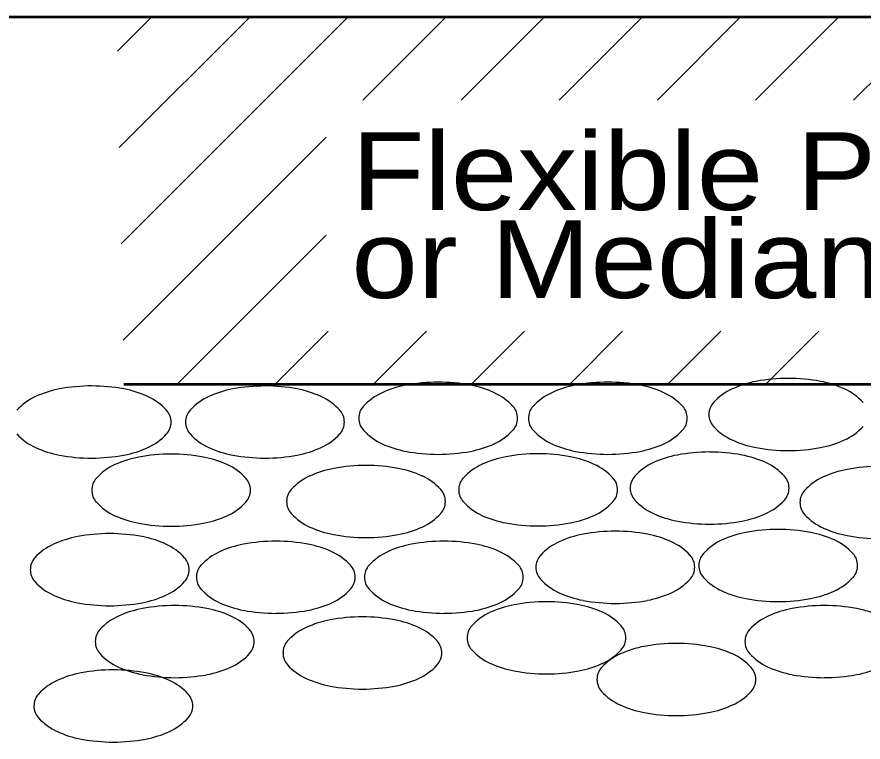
# Model space of a CAD drawing. Extents: x 32.6 to 67.9, y 27.2 to 49.
# Drawn here: x 37.805 to 39.108, y 41.239 to 42.356 of the extents above; entities that cross this region are included whole.
import ezdxf

# ---------------------------------------------------------------- set-up
doc = ezdxf.new("R2010")
doc.units = 0
doc.header["$LTSCALE"] = 0.048
for name, color, linetype, lineweight in [('1', 7, 'Continuous', 25), ('3', 7, 'Continuous', 25), ('4', 7, 'Continuous', 25)]:
    doc.layers.add(name, color=color, linetype=linetype, lineweight=lineweight)

msp = doc.modelspace()

# ---------------------------------------------------------------- linework, layer by layer
at = {"layer": '1', "lineweight": 53}
for p, q in [((37.71925, 42.35625), (46.47142, 42.35625)), ((37.96942, 41.79058), (40.392, 41.79058))]:
    msp.add_line(p, q, dxfattribs=at)
at = {"layer": '1'}
for p, q in [((37.95933, 42.30325), (38.01233, 42.35625)), ((37.96225, 42.155), (38.16358, 42.35625)), ((37.96517, 42.00675), (38.31467, 42.35625)), ((38.33758, 42.22792), (38.46583, 42.35625)), ((38.48858, 42.22792), (38.61692, 42.35625)), ((38.63975, 42.22792), (38.76808, 42.35625)), ((38.79092, 42.22792), (38.91917, 42.35625)), ((38.94208, 42.22792), (39.07042, 42.35625)), ((39.09317, 42.22792), (39.2215, 42.35625)), ((37.96808, 41.85858), (38.28075, 42.17108)), ((38.05125, 41.79058), (38.28075, 42.02)), ((38.20242, 41.79058), (38.28408, 41.87217)), ((38.35367, 41.79058), (38.43517, 41.87217)), ((38.50475, 41.79058), (38.58642, 41.87217)), ((38.65592, 41.79058), (38.7375, 41.87217)), ((38.80708, 41.79058), (38.88867, 41.87217)), ((38.95817, 41.79058), (39.03983, 41.87217))]:
    msp.add_line(p, q, dxfattribs=at)
at = {"layer": '4'}
for centre, radius, start, end in [((38.97292, 41.63695), 0.16078, 100.74124, 114.52234), ((38.99259, 41.53115), 0.26839, 89.99639, 100.65923), ((38.99259, 41.53115), 0.26839, 79.34077, 90.0036), ((39.01232, 41.63667), 0.16106, 65.50965, 79.29076), ((37.90004, 41.62498), 0.16106, 100.70924, 114.49034), ((37.91978, 41.51946), 0.26839, 89.99639, 100.65923), ((37.91978, 41.51982), 0.26801, 79.33316, 89.99599), ((37.93944, 41.62498), 0.16106, 65.50965, 79.29076), ((38.16687, 41.62498), 0.16106, 100.70924, 114.49034), ((38.18654, 41.51982), 0.26801, 90.004, 100.66684), ((38.18654, 41.51946), 0.26839, 79.34077, 90.0036), ((38.20627, 41.62498), 0.16106, 65.50965, 79.29076), ((38.4337, 41.63082), 0.16106, 100.70924, 114.49034), ((38.45337, 41.52566), 0.26801, 90.004, 100.66684), ((38.45337, 41.5253), 0.26839, 79.34077, 90.0036), ((38.4731, 41.63082), 0.16106, 65.50965, 79.29076), ((38.69498, 41.63111), 0.16078, 100.74124, 114.52234), ((38.71464, 41.5253), 0.26839, 89.99639, 100.65923), ((38.71464, 41.5253), 0.26839, 79.34077, 90.0036), ((38.73438, 41.63082), 0.16106, 65.50965, 79.29076), ((38.94264, 41.70286), 0.08822, 114.41192, 137.62591), ((39.0426, 41.70286), 0.08822, 42.37408, 65.58808), ((37.86976, 41.69117), 0.08822, 114.41192, 137.62591), ((37.96972, 41.69117), 0.08822, 42.37408, 65.58808), ((38.13659, 41.69117), 0.08822, 114.41192, 137.62591), ((38.23655, 41.69117), 0.08822, 42.37408, 65.58808), ((38.40342, 41.69702), 0.08822, 114.41192, 137.62591), ((38.50338, 41.69702), 0.08822, 42.37408, 65.58808), ((38.66469, 41.69702), 0.08822, 114.41192, 137.62591), ((38.76466, 41.69702), 0.08822, 42.37408, 65.58808), ((38.35839, 41.73813), 0.02729, 137.64282, 179.98482), ((38.54841, 41.73813), 0.02729, 0.01517, 42.35717), ((38.61966, 41.73813), 0.02729, 137.64282, 179.98482), ((38.80969, 41.73813), 0.02729, 0.01517, 42.35717), ((38.89768, 41.7439), 0.02739, 137.7174, 180.0594), ((38.01475, 41.73228), 0.02729, 0.01517, 42.35717), ((38.09156, 41.73228), 0.02729, 137.64282, 179.98482), ((38.28158, 41.73228), 0.02729, 0.01517, 42.35717), ((38.89761, 41.7439), 0.02729, 180.01517, 222.35717), ((38.01468, 41.73228), 0.02739, 317.7174, 0.0594), ((38.09163, 41.73228), 0.02739, 179.94059, 222.28259), ((38.28151, 41.73228), 0.02739, 317.7174, 0.0594), ((38.35846, 41.73813), 0.02739, 179.94059, 222.28259), ((38.54834, 41.73813), 0.02739, 317.7174, 0.0594), ((38.61974, 41.73813), 0.02739, 179.94059, 222.28259), ((38.80962, 41.73813), 0.02739, 317.7174, 0.0594), ((38.40342, 41.77917), 0.08822, 222.37408, 245.58808), ((38.50338, 41.77917), 0.08822, 294.41192, 317.62591), ((38.66469, 41.77917), 0.08822, 222.37408, 245.58808), ((38.76466, 41.77917), 0.08822, 294.41192, 317.62591), ((38.94264, 41.78501), 0.08822, 222.37408, 245.58808), ((39.0426, 41.78501), 0.08822, 294.41192, 317.62591), ((37.86976, 41.77332), 0.08822, 222.37408, 245.58808), ((37.96972, 41.77332), 0.08822, 294.41192, 317.62591), ((38.13659, 41.77332), 0.08822, 222.37408, 245.58808), ((38.23655, 41.77332), 0.08822, 294.41192, 317.62591), ((38.97292, 41.85092), 0.16078, 245.47766, 259.25876), ((39.01232, 41.8512), 0.16106, 280.70924, 294.49034), ((37.89975, 41.83959), 0.16097, 245.6104, 259.39151), ((37.93973, 41.83959), 0.16097, 280.60849, 294.3896), ((38.16659, 41.83959), 0.16097, 245.6104, 259.39151), ((38.20656, 41.83959), 0.16097, 280.60849, 294.3896), ((38.4337, 41.84536), 0.16106, 245.50965, 259.29076), ((38.4731, 41.84536), 0.16106, 280.70924, 294.49034), ((38.69498, 41.84507), 0.16078, 245.47766, 259.25876), ((38.73438, 41.84536), 0.16106, 280.70924, 294.49034), ((38.99259, 41.95672), 0.26839, 259.34077, 270.0036), ((38.99259, 41.95672), 0.26839, 269.99639, 280.65923), ((37.91978, 41.94511), 0.26839, 259.34077, 270.0036), ((37.91978, 41.94475), 0.26801, 270.004, 280.66684), ((38.0223, 41.52003), 0.16106, 100.70924, 114.49034), ((38.04204, 41.41451), 0.26839, 89.99639, 100.65923), ((38.04204, 41.41451), 0.26839, 79.34077, 90.0036), ((38.06178, 41.52003), 0.16106, 65.50965, 79.29076), ((38.18654, 41.94475), 0.26801, 259.33316, 269.99599), ((38.18654, 41.94511), 0.26839, 269.99639, 280.65923), ((38.45337, 41.95052), 0.26801, 259.33316, 269.99599), ((38.45337, 41.95088), 0.26839, 269.99639, 280.65923), ((38.58725, 41.52081), 0.16068, 100.64033, 114.42143), ((38.60727, 41.41494), 0.26839, 89.99639, 100.65923), ((38.60727, 41.41494), 0.26839, 79.34077, 90.0036), ((38.62729, 41.52046), 0.16097, 65.6104, 79.39151), ((38.71464, 41.95088), 0.26839, 259.34077, 270.0036), ((38.71464, 41.95088), 0.26839, 269.99639, 280.65923), ((38.85144, 41.52324), 0.16097, 100.60849, 114.3896), ((38.87146, 41.41772), 0.26839, 89.99639, 100.65923), ((38.87146, 41.41807), 0.26801, 79.33316, 89.99599), ((38.89141, 41.52324), 0.16097, 65.6104, 79.39151), ((37.99202, 41.58644), 0.08808, 114.47965, 137.69364), ((38.09206, 41.58644), 0.08808, 42.30635, 65.52034), ((38.34222, 41.39698), 0.26839, 89.99639, 100.65923), ((38.34222, 41.39698), 0.26839, 79.34077, 90.0036), ((38.55732, 41.58672), 0.08822, 114.41192, 137.62591), ((38.65728, 41.58672), 0.08822, 42.37408, 65.58808), ((38.82144, 41.5895), 0.08822, 114.41192, 137.62591), ((38.92141, 41.5895), 0.08822, 42.37408, 65.58808), ((39.13295, 41.39556), 0.26839, 89.99639, 100.65923), ((38.3222, 41.5025), 0.16097, 100.60849, 114.3896), ((38.36224, 41.5025), 0.16097, 65.6104, 79.39151), ((39.11321, 41.50108), 0.16106, 100.70924, 114.49034), ((37.94706, 41.62733), 0.02729, 137.64282, 179.98482), ((38.13702, 41.62733), 0.02729, 0.01517, 42.35717), ((38.2922, 41.56898), 0.08808, 114.47965, 137.69364), ((38.39223, 41.56898), 0.08808, 42.30635, 65.52034), ((38.51236, 41.62776), 0.02739, 137.7174, 180.0594), ((38.70224, 41.62776), 0.02739, 359.94059, 42.28259), ((38.77649, 41.63054), 0.02739, 137.7174, 180.0594), ((38.96637, 41.63054), 0.02739, 359.94059, 42.28259), ((39.08293, 41.56727), 0.08822, 114.41192, 137.62591), ((37.94714, 41.62733), 0.02739, 179.94059, 222.28259), ((38.13695, 41.62733), 0.02739, 317.7174, 0.0594), ((38.24731, 41.60981), 0.02739, 137.7174, 180.0594), ((38.43712, 41.60981), 0.02739, 359.94059, 42.28259), ((38.51236, 41.62776), 0.02739, 179.94059, 222.28259), ((38.70224, 41.62776), 0.02739, 317.7174, 0.0594), ((38.77649, 41.63054), 0.02739, 179.94059, 222.28259), ((38.96637, 41.63054), 0.02739, 317.7174, 0.0594), ((39.0379, 41.60838), 0.02729, 137.64282, 179.98482), ((38.82144, 41.67158), 0.08822, 222.37408, 245.58808), ((38.92141, 41.67158), 0.08822, 294.41192, 317.62591), ((37.99202, 41.66816), 0.08808, 222.30635, 245.52034), ((38.09206, 41.66816), 0.08808, 294.47965, 317.69364), ((38.24731, 41.60981), 0.02739, 179.94059, 222.28259), ((38.43712, 41.60981), 0.02739, 317.7174, 0.0594), ((38.55732, 41.6688), 0.08822, 222.37408, 245.58808), ((38.65728, 41.6688), 0.08822, 294.41192, 317.62591), ((39.03797, 41.60838), 0.02739, 179.94059, 222.28259), ((38.0223, 41.73456), 0.16106, 245.50965, 259.29076), ((38.06178, 41.73456), 0.16106, 280.70924, 294.49034), ((38.2922, 41.65063), 0.08808, 222.30635, 245.52034), ((38.39223, 41.65063), 0.08808, 294.47965, 317.69364), ((38.58725, 41.73471), 0.16068, 245.57856, 259.35967), ((38.62729, 41.73506), 0.16097, 280.60849, 294.3896), ((38.85144, 41.73784), 0.16097, 245.6104, 259.39151), ((38.89141, 41.73784), 0.16097, 280.60849, 294.3896), ((39.08293, 41.64942), 0.08822, 222.37408, 245.58808), ((38.04204, 41.84009), 0.26839, 259.34077, 270.0036), ((38.04204, 41.84009), 0.26839, 269.99639, 280.65923), ((38.60727, 41.84058), 0.26839, 259.34077, 270.0036), ((38.60727, 41.84058), 0.26839, 269.99639, 280.65923), ((38.87146, 41.84336), 0.26839, 259.34077, 270.0036), ((38.87146, 41.84301), 0.26801, 270.004, 280.66684), ((37.94756, 41.29203), 0.26839, 89.99639, 100.65923), ((37.94756, 41.29203), 0.26839, 79.34077, 90.0036), ((38.3222, 41.71711), 0.16097, 245.6104, 259.39151), ((38.36224, 41.71711), 0.16097, 280.60849, 294.3896), ((38.72618, 41.29574), 0.26839, 89.99639, 100.65923), ((38.72618, 41.29609), 0.26801, 79.33316, 89.99599), ((38.95739, 41.40404), 0.16106, 100.70924, 114.49034), ((38.97705, 41.29887), 0.26801, 90.004, 100.66684), ((38.97705, 41.29851), 0.26839, 79.34077, 90.0036), ((38.99679, 41.40404), 0.16106, 65.50965, 79.29076), ((39.11321, 41.71561), 0.16106, 245.50965, 259.29076), ((37.92754, 41.39755), 0.16097, 100.60849, 114.3896), ((37.96758, 41.39791), 0.16068, 65.57856, 79.35967), ((38.20328, 41.28035), 0.26839, 89.99639, 100.65923), ((38.20328, 41.2807), 0.26801, 79.33316, 89.99599), ((38.34222, 41.82263), 0.26839, 259.34077, 270.0036), ((38.34222, 41.82263), 0.26839, 269.99639, 280.65923), ((38.46213, 41.28035), 0.26839, 89.99639, 100.65923), ((38.46213, 41.2807), 0.26801, 79.33316, 89.99599), ((38.67617, 41.46745), 0.08822, 114.41192, 137.62591), ((38.70645, 41.40126), 0.16106, 100.70924, 114.49034), ((38.74585, 41.40126), 0.16106, 65.50965, 79.29076), ((38.77613, 41.46745), 0.08822, 42.37408, 65.58808), ((38.92711, 41.47023), 0.08822, 114.41192, 137.62591), ((39.02707, 41.47023), 0.08822, 42.37408, 65.58808), ((39.13295, 41.82113), 0.26839, 259.34077, 270.0036), ((37.89755, 41.46381), 0.08822, 114.41192, 137.62591), ((37.99751, 41.46381), 0.08822, 42.37408, 65.58808), ((38.18326, 41.38587), 0.16097, 100.60849, 114.3896), ((38.22323, 41.38587), 0.16097, 65.6104, 79.39151), ((38.44211, 41.38587), 0.16097, 100.60849, 114.3896), ((38.48208, 41.38587), 0.16097, 65.6104, 79.39151), ((37.85259, 41.50485), 0.02739, 137.7174, 180.0594), ((38.04247, 41.50485), 0.02739, 359.94059, 42.28259), ((38.15326, 41.45213), 0.08822, 114.41192, 137.62591), ((38.25323, 41.45213), 0.08822, 42.37408, 65.58808), ((38.41211, 41.45213), 0.08822, 114.41192, 137.62591), ((38.51208, 41.45213), 0.08822, 42.37408, 65.58808), ((38.63114, 41.50856), 0.02729, 137.64282, 179.98482), ((38.82116, 41.50856), 0.02729, 0.01517, 42.35717), ((38.88208, 41.51134), 0.02729, 137.64282, 179.98482), ((39.0721, 41.51134), 0.02729, 0.01517, 42.35717), ((38.1083, 41.49317), 0.02739, 137.7174, 180.0594), ((38.29818, 41.49317), 0.02739, 359.94059, 42.28259), ((38.36715, 41.49317), 0.02739, 137.7174, 180.0594), ((38.55704, 41.49317), 0.02739, 359.94059, 42.28259), ((38.63121, 41.50856), 0.02739, 179.94059, 222.28259), ((38.82109, 41.50856), 0.02739, 317.7174, 0.0594), ((38.88215, 41.51134), 0.02739, 179.94059, 222.28259), ((39.07203, 41.51134), 0.02739, 317.7174, 0.0594), ((37.85259, 41.50485), 0.02739, 179.94059, 222.28259), ((38.04247, 41.50485), 0.02739, 317.7174, 0.0594), ((37.89755, 41.54589), 0.08822, 222.37408, 245.58808), ((37.99751, 41.54589), 0.08822, 294.41192, 317.62591), ((38.10823, 41.49317), 0.02729, 180.01517, 222.35717), ((38.29826, 41.49317), 0.02729, 317.64282, 359.98482), ((38.36708, 41.49317), 0.02729, 180.01517, 222.35717), ((38.55711, 41.49317), 0.02729, 317.64282, 359.98482), ((38.67617, 41.5496), 0.08822, 222.37408, 245.58808), ((38.77613, 41.5496), 0.08822, 294.41192, 317.62591), ((38.92711, 41.55238), 0.08822, 222.37408, 245.58808), ((39.02707, 41.55238), 0.08822, 294.41192, 317.62591), ((38.15326, 41.53428), 0.08822, 222.37408, 245.58808), ((38.25323, 41.53428), 0.08822, 294.41192, 317.62591), ((38.41211, 41.53428), 0.08822, 222.37408, 245.58808), ((38.51208, 41.53428), 0.08822, 294.41192, 317.62591), ((38.70616, 41.61586), 0.16097, 245.6104, 259.39151), ((38.74613, 41.61586), 0.16097, 280.60849, 294.3896), ((38.95739, 41.61857), 0.16106, 245.50965, 259.29076), ((38.99679, 41.61857), 0.16106, 280.70924, 294.49034), ((37.92754, 41.61216), 0.16097, 245.6104, 259.39151), ((37.96758, 41.6118), 0.16068, 280.64033, 294.42143), ((38.62016, 41.18708), 0.26839, 89.99639, 100.65923), ((38.62016, 41.18708), 0.26839, 79.34077, 90.0036), ((38.72654, 41.72131), 0.26843, 259.25928, 269.92212), ((38.72576, 41.72096), 0.26805, 270.0856, 280.74844), ((38.97705, 41.72373), 0.26801, 259.33316, 269.99599), ((38.97705, 41.72409), 0.26839, 269.99639, 280.65923), ((37.94756, 41.71768), 0.26839, 259.34077, 270.0036), ((37.94756, 41.71768), 0.26839, 269.99639, 280.65923), ((38.02758, 41.28676), 0.16097, 100.60849, 114.3896), ((38.0476, 41.18124), 0.26839, 89.99639, 100.65923), ((38.0476, 41.18124), 0.26839, 79.34077, 90.0036), ((38.06762, 41.28676), 0.16097, 65.6104, 79.39151), ((38.18354, 41.60047), 0.16106, 245.50965, 259.29076), ((38.20328, 41.70564), 0.26801, 270.004, 280.66684), ((38.22294, 41.60047), 0.16106, 280.70924, 294.49034), ((38.44239, 41.60047), 0.16106, 245.50965, 259.29076), ((38.46213, 41.70564), 0.26801, 270.004, 280.66684), ((38.4818, 41.60047), 0.16106, 280.70924, 294.49034), ((38.60043, 41.2926), 0.16106, 100.70924, 114.49034), ((38.6399, 41.2926), 0.16106, 65.50965, 79.29076), ((39.02821, 41.28676), 0.16097, 100.60849, 114.3896), ((39.04823, 41.18124), 0.26839, 89.99639, 100.65923), ((39.04823, 41.18159), 0.26801, 79.33316, 89.99599), ((39.06818, 41.28676), 0.16097, 65.6104, 79.39151), ((37.99758, 41.35323), 0.08808, 114.47965, 137.69364), ((38.09762, 41.35323), 0.08808, 42.30635, 65.52034), ((38.20328, 41.70599), 0.26839, 259.34077, 270.0036), ((38.33666, 41.16378), 0.26839, 89.99639, 100.65923), ((38.33666, 41.16378), 0.26839, 79.34077, 90.0036), ((38.46213, 41.70599), 0.26839, 259.34077, 270.0036), ((38.57015, 41.35901), 0.08808, 114.47965, 137.69364), ((38.67018, 41.35901), 0.08808, 42.30635, 65.52034), ((38.99822, 41.35302), 0.08822, 114.41192, 137.62591), ((38.31692, 41.2693), 0.16106, 100.70924, 114.49034), ((38.3564, 41.2693), 0.16106, 65.50965, 79.29076), ((38.52519, 41.3999), 0.02729, 137.64282, 179.98482), ((38.71514, 41.3999), 0.02729, 0.01517, 42.35717), ((37.95269, 41.39406), 0.02739, 137.7174, 180.0594), ((38.1425, 41.39406), 0.02739, 359.94059, 42.28259), ((38.28664, 41.33571), 0.08808, 114.47965, 137.69364), ((38.38668, 41.33571), 0.08808, 42.30635, 65.52034), ((38.95326, 41.39406), 0.02739, 137.7174, 180.0594), ((37.95269, 41.39406), 0.02739, 179.94059, 222.28259), ((38.1425, 41.39406), 0.02739, 317.7174, 0.0594), ((38.24175, 41.37653), 0.02739, 137.7174, 180.0594), ((38.43156, 41.37653), 0.02739, 359.94059, 42.28259), ((38.52526, 41.3999), 0.02739, 179.94059, 222.28259), ((38.71507, 41.3999), 0.02739, 317.7174, 0.0594), ((38.8203, 41.12295), 0.26839, 89.99639, 100.65923), ((38.8203, 41.12295), 0.26839, 79.34077, 90.0036), ((38.95326, 41.39406), 0.02739, 179.94059, 222.28259), ((38.57015, 41.44073), 0.08808, 222.30635, 245.52034), ((38.67018, 41.44073), 0.08808, 294.47965, 317.69364), ((38.80057, 41.22848), 0.16106, 100.70924, 114.49034), ((38.83997, 41.22876), 0.16078, 65.47766, 79.25876), ((37.99758, 41.43489), 0.08808, 222.30635, 245.52034), ((38.09762, 41.43489), 0.08808, 294.47965, 317.69364), ((38.24168, 41.37653), 0.02729, 180.01517, 222.35717), ((38.43164, 41.37653), 0.02729, 317.64282, 359.98482), ((38.77029, 41.29467), 0.08822, 114.41192, 137.62591), ((38.87025, 41.29467), 0.08822, 42.37408, 65.58808), ((38.99822, 41.4351), 0.08822, 222.37408, 245.58808), ((38.02758, 41.50136), 0.16097, 245.6104, 259.39151), ((38.06762, 41.50136), 0.16097, 280.60849, 294.3896), ((38.28664, 41.41743), 0.08808, 222.30635, 245.52034), ((38.38668, 41.41743), 0.08808, 294.47965, 317.69364), ((38.60014, 41.50721), 0.16097, 245.6104, 259.39151), ((38.64018, 41.50721), 0.16097, 280.60849, 294.3896), ((38.72533, 41.33571), 0.02739, 137.7174, 180.0594), ((38.91521, 41.33571), 0.02739, 359.94059, 42.28259), ((39.02821, 41.50136), 0.16097, 245.6104, 259.39151), ((39.06818, 41.50136), 0.16097, 280.60849, 294.3896), ((37.93338, 41.18765), 0.16106, 100.70924, 114.49034), ((37.95312, 41.08213), 0.26839, 89.99639, 100.65923), ((37.95312, 41.08213), 0.26839, 79.34077, 90.0036), ((38.0476, 41.60688), 0.26839, 259.34077, 270.0036), ((37.97279, 41.18793), 0.16078, 65.47766, 79.25876), ((38.0476, 41.60688), 0.26839, 269.99639, 280.65923), ((38.62016, 41.61273), 0.26839, 259.34077, 270.0036), ((38.62016, 41.61273), 0.26839, 269.99639, 280.65923), ((39.04823, 41.60688), 0.26839, 259.34077, 270.0036), ((39.04823, 41.60653), 0.26801, 270.004, 280.66684), ((37.9031, 41.25384), 0.08822, 114.41192, 137.62591), ((38.00307, 41.25384), 0.08822, 42.37408, 65.58808), ((38.31692, 41.48384), 0.16106, 245.50965, 259.29076), ((38.33666, 41.58936), 0.26839, 259.34077, 270.0036), ((38.33666, 41.58936), 0.26839, 269.99639, 280.65923), ((38.3564, 41.48384), 0.16106, 280.70924, 294.49034), ((38.72526, 41.33571), 0.02729, 180.01517, 222.35717), ((38.91528, 41.33571), 0.02729, 317.64282, 359.98482), ((37.85807, 41.29495), 0.02729, 137.64282, 179.98482), ((38.0481, 41.29495), 0.02729, 0.01517, 42.35717), ((38.77029, 41.37682), 0.08822, 222.37408, 245.58808), ((38.87025, 41.37682), 0.08822, 294.41192, 317.62591), ((37.85814, 41.29495), 0.02739, 179.94059, 222.28259), ((38.04803, 41.29495), 0.02739, 317.7174, 0.0594), ((38.80057, 41.44301), 0.16106, 245.50965, 259.29076), ((38.83997, 41.44272), 0.16078, 280.74124, 294.52234), ((37.9031, 41.33599), 0.08822, 222.37408, 245.58808), ((38.00307, 41.33599), 0.08822, 294.41192, 317.62591), ((38.8203, 41.54853), 0.26839, 259.34077, 270.0036), ((38.8203, 41.54853), 0.26839, 269.99639, 280.65923), ((37.93338, 41.40218), 0.16106, 245.50965, 259.29076), ((37.97279, 41.4019), 0.16078, 280.74124, 294.52234), ((37.95312, 41.5077), 0.26839, 259.34077, 270.0036), ((37.95312, 41.5077), 0.26839, 269.99639, 280.65923)]:
    msp.add_arc(centre, radius, start, end, dxfattribs=at)

# ---------------------------------------------------------------- texts
at = {"layer": '3', "width": 1.15}
for s, p in [('Flexible Pavement', (38.31967, 42.05883)), ('or Median Shoulder', (38.31967, 41.92333))]:
    msp.add_text(s, height=0.1197, dxfattribs=at).set_placement(p)

doc.saveas('drawing.dxf')
